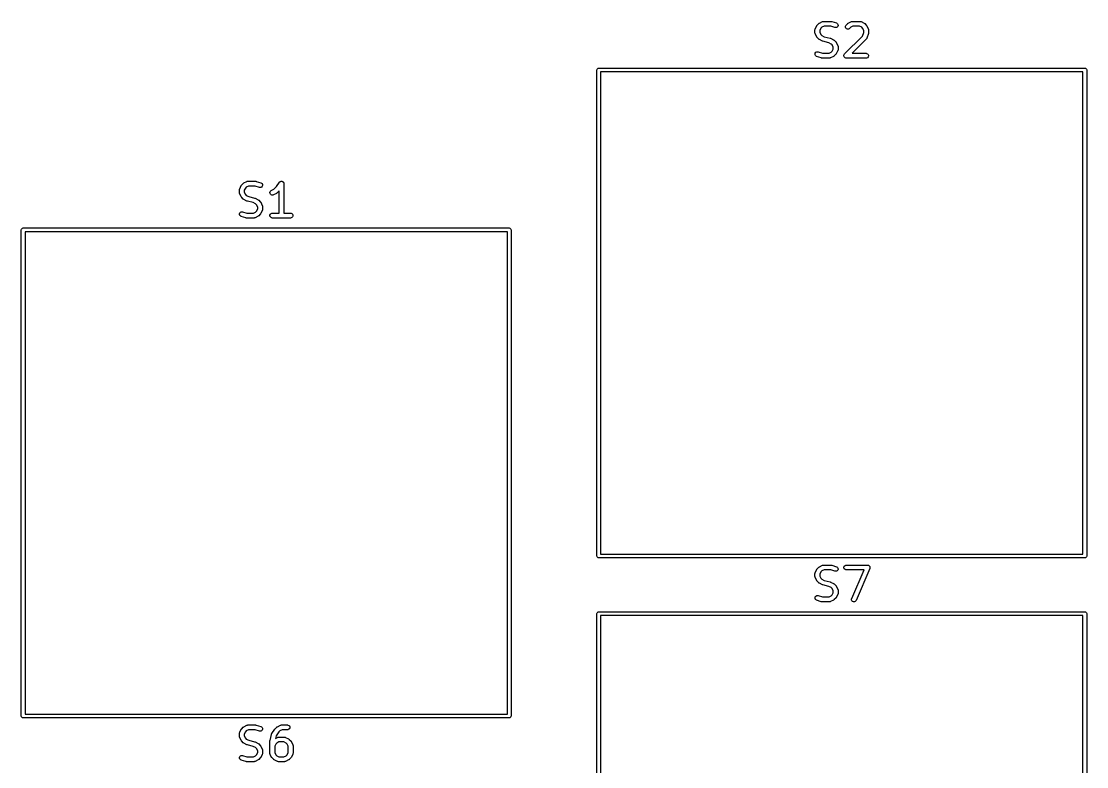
# Model space of a CAD drawing. Header units: inches. Extents: x 3.93 to 7.4, y -5.66 to -1.55.
# Drawn here: x 3.966 to 5.278, y -2.669 to -1.751 of the extents above; entities that cross this region are included whole.
import ezdxf

# ---------------------------------------------------------------- set-up
doc = ezdxf.new("R2010")
doc.units = ezdxf.units.IN
doc.header["$MEASUREMENT"] = 0
doc.layers.add('F.Silkscreen', color=41, linetype='CONTINUOUS', true_color=0xf2eda1)

msp = doc.modelspace()

# ---------------------------------------------------------------- linework, layer by layer
at = {"layer": 'F.Silkscreen', "linetype": 'CONTINUOUS'}
for p, q in [((4.9437, -1.7603), (4.9456, -1.7566)), ((4.9456, -1.7566), (4.9458, -1.7563)), ((4.9458, -1.7563), (4.9458, -1.7562)), ((4.9458, -1.7562), (4.9459, -1.7562)), ((4.9459, -1.7561), (4.946, -1.756)), ((4.9459, -1.7562), (4.9459, -1.7561)), ((4.946, -1.756), (4.9462, -1.7558)), ((4.9462, -1.7558), (4.948, -1.7539)), ((4.948, -1.7539), (4.9483, -1.7537)), ((4.9483, -1.7537), (4.9484, -1.7536)), ((4.9483, -1.7537), (4.9483, -1.7537)), ((4.9484, -1.7536), (4.9485, -1.7535)), ((4.9485, -1.7535), (4.9486, -1.7535)), ((4.9486, -1.7535), (4.9488, -1.7534)), ((4.9488, -1.7534), (4.9526, -1.7515)), ((4.9546, -1.7571), (4.9519, -1.7584)), ((4.9526, -1.7515), (4.9531, -1.7513)), ((4.9531, -1.7513), (4.9532, -1.7513)), ((4.9532, -1.7513), (4.9533, -1.7512)), ((4.9533, -1.7512), (4.9539, -1.7512)), ((4.9539, -1.7512), (4.9633, -1.7512)), ((4.9628, -1.7571), (4.9546, -1.7571)), ((4.9679, -1.7588), (4.9628, -1.7571)), ((4.9633, -1.7512), (4.9635, -1.7512)), ((4.9635, -1.7512), (4.9636, -1.7512)), ((4.9636, -1.7512), (4.9637, -1.7512)), ((4.9637, -1.7512), (4.9638, -1.7512)), ((4.9638, -1.7512), (4.9639, -1.7513)), ((4.9639, -1.7513), (4.9642, -1.7513)), ((4.9642, -1.7513), (4.9698, -1.7532)), ((4.9698, -1.7532), (4.9703, -1.7534)), ((4.9703, -1.7534), (4.9712, -1.7542)), ((4.9714, -1.7575), (4.9707, -1.7583)), ((4.9712, -1.7542), (4.9717, -1.7552)), ((4.9718, -1.7564), (4.9714, -1.7575)), ((4.9717, -1.7552), (4.9718, -1.7564)), ((4.981, -1.7573), (4.9814, -1.7562)), ((4.981, -1.7585), (4.981, -1.7573)), ((4.9814, -1.7562), (4.9818, -1.7558)), ((4.9818, -1.7558), (4.9837, -1.7539)), ((4.9837, -1.7539), (4.9839, -1.7537)), ((4.9839, -1.7537), (4.984, -1.7536)), ((4.9839, -1.7537), (4.9839, -1.7537)), ((4.984, -1.7536), (4.9841, -1.7535)), ((4.9841, -1.7535), (4.9842, -1.7535)), ((4.9842, -1.7535), (4.9844, -1.7534)), ((4.9844, -1.7534), (4.9882, -1.7515)), ((4.9902, -1.7571), (4.9875, -1.7584)), ((4.9882, -1.7515), (4.9887, -1.7513)), ((4.9887, -1.7513), (4.9888, -1.7513)), ((4.9888, -1.7513), (4.9889, -1.7512)), ((4.9889, -1.7512), (4.9895, -1.7512)), ((4.9895, -1.7512), (4.9989, -1.7512)), ((4.9982, -1.7571), (4.9902, -1.7571)), ((5.0009, -1.7584), (4.9982, -1.7571)), ((4.9989, -1.7512), (4.9995, -1.7512)), ((4.9995, -1.7512), (4.9995, -1.7513)), ((4.9995, -1.7513), (4.9997, -1.7513)), ((4.9997, -1.7513), (5.0002, -1.7515)), ((5.0002, -1.7515), (5.0039, -1.7534)), ((5.0039, -1.7534), (5.0042, -1.7535)), ((5.0042, -1.7535), (5.0043, -1.7535)), ((5.0043, -1.7535), (5.0043, -1.7536)), ((5.0043, -1.7536), (5.0044, -1.7537)), ((5.0044, -1.7537), (5.0045, -1.7537)), ((5.0045, -1.7537), (5.0047, -1.7539)), ((5.0047, -1.7539), (5.0066, -1.7558)), ((5.0066, -1.7558), (5.0068, -1.756)), ((5.0068, -1.756), (5.0068, -1.7561)), ((5.0068, -1.7561), (5.0069, -1.7562)), ((5.0069, -1.7562), (5.007, -1.7562)), ((5.007, -1.7562), (5.007, -1.7563)), ((5.007, -1.7563), (5.0071, -1.7566)), ((5.0071, -1.7566), (5.009, -1.7603)), ((4.9434, -1.7616), (4.9435, -1.761)), ((4.9434, -1.7654), (4.9434, -1.7616)), ((4.9435, -1.766), (4.9434, -1.7654)), ((4.9435, -1.7608), (4.9437, -1.7603)), ((4.9435, -1.761), (4.9435, -1.7608)), ((4.9435, -1.761), (4.9435, -1.761)), ((4.9435, -1.7662), (4.9435, -1.766)), ((4.9435, -1.766), (4.9435, -1.766)), ((4.9437, -1.7667), (4.9435, -1.7662)), ((4.9456, -1.7704), (4.9437, -1.7667)), ((4.9458, -1.7707), (4.9456, -1.7704)), ((4.9458, -1.7708), (4.9458, -1.7707)), ((4.9459, -1.7708), (4.9458, -1.7708)), ((4.9459, -1.7709), (4.9459, -1.7708)), ((4.946, -1.771), (4.9459, -1.7709)), ((4.9507, -1.7596), (4.9493, -1.7623)), ((4.9493, -1.7623), (4.9493, -1.7647)), ((4.9493, -1.7647), (4.9507, -1.7674)), ((4.9519, -1.7584), (4.9507, -1.7596)), ((4.9507, -1.7674), (4.9519, -1.7686)), ((4.9519, -1.7686), (4.9549, -1.7701)), ((4.9549, -1.7701), (4.9621, -1.7719)), ((4.9685, -1.7589), (4.9679, -1.7588)), ((4.9697, -1.7588), (4.9685, -1.7589)), ((4.9707, -1.7583), (4.9697, -1.7588)), ((4.9799, -1.7914), (5.0019, -1.7694)), ((4.9814, -1.7595), (4.981, -1.7585)), ((4.9822, -1.7603), (4.9814, -1.7595)), ((4.9833, -1.7608), (4.9822, -1.7603)), ((4.9845, -1.7608), (4.9833, -1.7608)), ((4.9855, -1.7603), (4.9845, -1.7608)), ((4.986, -1.76), (4.9855, -1.7603)), ((4.9875, -1.7584), (4.986, -1.76)), ((5.0021, -1.7596), (5.0009, -1.7584)), ((5.0019, -1.7694), (5.0034, -1.7649)), ((5.0034, -1.7623), (5.0021, -1.7596)), ((5.0034, -1.7649), (5.0034, -1.7623)), ((5.0092, -1.7663), (5.0073, -1.7719)), ((5.009, -1.7603), (5.0092, -1.7608)), ((5.0092, -1.7608), (5.0092, -1.761)), ((5.0092, -1.761), (5.0093, -1.761)), ((5.0093, -1.766), (5.0092, -1.766)), ((5.0092, -1.766), (5.0092, -1.7663)), ((5.0093, -1.761), (5.0093, -1.7616)), ((5.0093, -1.7616), (5.0093, -1.7654)), ((5.0093, -1.7654), (5.0093, -1.7657)), ((5.0093, -1.7657), (5.0093, -1.7657)), ((5.0093, -1.7657), (5.0093, -1.7658)), ((5.0093, -1.7658), (5.0093, -1.766)), ((4.9462, -1.7712), (4.946, -1.771)), ((4.948, -1.7731), (4.9462, -1.7712)), ((4.9483, -1.7733), (4.948, -1.7731)), ((4.9484, -1.7734), (4.9483, -1.7733)), ((4.9483, -1.7733), (4.9483, -1.7733)), ((4.9485, -1.7735), (4.9484, -1.7734)), ((4.9486, -1.7735), (4.9485, -1.7735)), ((4.9488, -1.7736), (4.9486, -1.7735)), ((4.9526, -1.7755), (4.9488, -1.7736)), ((4.9529, -1.7756), (4.9526, -1.7755)), ((4.9526, -1.7755), (4.9526, -1.7755)), ((4.9526, -1.7755), (4.9526, -1.7755)), ((4.9531, -1.7757), (4.9529, -1.7756)), ((4.9532, -1.7757), (4.9531, -1.7757)), ((4.9531, -1.7757), (4.9531, -1.7757)), ((4.9603, -1.7775), (4.9532, -1.7757)), ((4.9634, -1.7791), (4.9603, -1.7775)), ((4.9621, -1.7719), (4.9621, -1.7719)), ((4.9621, -1.7719), (4.9622, -1.7719)), ((4.9622, -1.7719), (4.9624, -1.772)), ((4.9624, -1.772), (4.9626, -1.7721)), ((4.9626, -1.7721), (4.9627, -1.7721)), ((4.9627, -1.7721), (4.9627, -1.7721)), ((4.9627, -1.7721), (4.9664, -1.774)), ((4.9646, -1.7802), (4.9634, -1.7791)), ((4.9659, -1.7829), (4.9646, -1.7802)), ((4.9659, -1.7853), (4.9659, -1.7829)), ((4.9664, -1.774), (4.9667, -1.7741)), ((4.9667, -1.7741), (4.9668, -1.7742)), ((4.9668, -1.7742), (4.9669, -1.7742)), ((4.9669, -1.7742), (4.9669, -1.7743)), ((4.9669, -1.7743), (4.967, -1.7744)), ((4.967, -1.7744), (4.9672, -1.7745)), ((4.9672, -1.7745), (4.9691, -1.7764)), ((4.9691, -1.7764), (4.9693, -1.7766)), ((4.9693, -1.7766), (4.9693, -1.7767)), ((4.9693, -1.7767), (4.9694, -1.7768)), ((4.9694, -1.7768), (4.9695, -1.7769)), ((4.9695, -1.7769), (4.9695, -1.7769)), ((4.9695, -1.7769), (4.9696, -1.7772)), ((4.9696, -1.7772), (4.9715, -1.7809)), ((4.9715, -1.7809), (4.9717, -1.7815)), ((4.9717, -1.7815), (4.9717, -1.7816)), ((4.9717, -1.7816), (4.9718, -1.7817)), ((4.9718, -1.7817), (4.9718, -1.7822)), ((4.9718, -1.7822), (4.9718, -1.786)), ((5.0066, -1.7731), (4.9891, -1.7905)), ((5.007, -1.7726), (5.0066, -1.7731)), ((5.0071, -1.7725), (5.007, -1.7725)), ((5.007, -1.7725), (5.007, -1.7726)), ((5.0073, -1.7719), (5.0071, -1.7725)), ((4.9435, -1.7913), (4.9438, -1.7902)), ((4.9435, -1.7924), (4.9435, -1.7913)), ((4.944, -1.7934), (4.9435, -1.7924)), ((4.9438, -1.7902), (4.9446, -1.7893)), ((4.9449, -1.7942), (4.944, -1.7934)), ((4.9446, -1.7893), (4.9456, -1.7888)), ((4.9454, -1.7944), (4.9449, -1.7942)), ((4.9511, -1.7963), (4.9454, -1.7944)), ((4.9456, -1.7888), (4.9468, -1.7887)), ((4.9468, -1.7887), (4.9473, -1.7888)), ((4.9473, -1.7888), (4.9525, -1.7905)), ((4.9514, -1.7964), (4.9511, -1.7963)), ((4.9515, -1.7964), (4.9514, -1.7964)), ((4.9514, -1.7964), (4.9514, -1.7964)), ((4.9516, -1.7964), (4.9515, -1.7964)), ((4.9517, -1.7964), (4.9516, -1.7964)), ((4.952, -1.7964), (4.9517, -1.7964)), ((4.9614, -1.7964), (4.952, -1.7964)), ((4.9525, -1.7905), (4.9607, -1.7905)), ((4.9607, -1.7905), (4.9634, -1.7892)), ((4.962, -1.7964), (4.9614, -1.7964)), ((4.9621, -1.7964), (4.962, -1.7964)), ((4.9622, -1.7963), (4.9621, -1.7964)), ((4.9627, -1.7961), (4.9622, -1.7963)), ((4.9664, -1.7943), (4.9627, -1.7961)), ((4.9634, -1.7892), (4.9646, -1.788)), ((4.9646, -1.788), (4.9659, -1.7853)), ((4.9667, -1.7941), (4.9664, -1.7943)), ((4.9668, -1.7941), (4.9667, -1.7941)), ((4.9669, -1.794), (4.9668, -1.7941)), ((4.967, -1.7939), (4.9669, -1.794)), ((4.9669, -1.794), (4.9669, -1.794)), ((4.9672, -1.7937), (4.967, -1.7939)), ((4.9691, -1.7918), (4.9672, -1.7937)), ((4.9693, -1.7916), (4.9691, -1.7918)), ((4.9694, -1.7915), (4.9693, -1.7916)), ((4.9693, -1.7916), (4.9693, -1.7916)), ((4.9695, -1.7914), (4.9694, -1.7915)), ((4.9696, -1.7911), (4.9695, -1.7913)), ((4.9695, -1.7913), (4.9695, -1.7914)), ((4.9715, -1.7873), (4.9696, -1.7911)), ((4.9717, -1.7868), (4.9715, -1.7873)), ((4.9718, -1.7866), (4.9717, -1.7867)), ((4.9717, -1.7867), (4.9717, -1.7868)), ((4.9718, -1.786), (4.9718, -1.7866)), ((4.9791, -1.7929), (4.9795, -1.7919)), ((4.9791, -1.7941), (4.9791, -1.7929)), ((4.9795, -1.7951), (4.9791, -1.7941)), ((4.9795, -1.7919), (4.9799, -1.7914)), ((4.9804, -1.796), (4.9795, -1.7951)), ((4.9814, -1.7964), (4.9804, -1.796)), ((4.982, -1.7964), (4.9814, -1.7964)), ((5.0064, -1.7964), (4.982, -1.7964)), ((4.9891, -1.7905), (5.0064, -1.7905)), ((5.0064, -1.7905), (5.007, -1.7906)), ((5.007, -1.7964), (5.0064, -1.7964)), ((5.007, -1.7906), (5.008, -1.791)), ((5.008, -1.796), (5.007, -1.7964)), ((5.008, -1.791), (5.0088, -1.7919)), ((5.0088, -1.7951), (5.008, -1.796)), ((5.0088, -1.7919), (5.0093, -1.7929)), ((5.0093, -1.7941), (5.0088, -1.7951)), ((5.0093, -1.7929), (5.0093, -1.7941)), ((4.6748, -1.811), (4.675, -1.8101)), ((4.675, -1.8101), (4.6763, -1.8088)), ((4.6763, -1.8088), (4.6772, -1.8087)), ((4.6772, -1.8087), (5.2756, -1.8087)), ((5.2756, -1.8087), (5.2765, -1.8088)), ((5.2765, -1.8088), (5.2778, -1.8101)), ((5.2778, -1.8101), (5.278, -1.811)), ((4.6748, -2.4094), (4.6748, -1.811)), ((4.6795, -1.8134), (4.6795, -2.4071)), ((5.2732, -1.8134), (4.6795, -1.8134)), ((5.2732, -2.4071), (5.2732, -1.8134)), ((5.278, -1.811), (5.278, -2.4094)), ((4.2351, -1.9572), (4.237, -1.9534)), ((4.237, -1.9534), (4.2371, -1.9532)), ((4.2371, -1.9531), (4.2372, -1.953)), ((4.2371, -1.9532), (4.2371, -1.9531)), ((4.2372, -1.953), (4.2373, -1.9529)), ((4.2373, -1.9529), (4.2375, -1.9526)), ((4.2373, -1.9529), (4.2373, -1.9529)), ((4.2375, -1.9526), (4.2394, -1.9508)), ((4.2394, -1.9508), (4.2396, -1.9506)), ((4.2396, -1.9506), (4.2397, -1.9505)), ((4.2397, -1.9505), (4.2398, -1.9504)), ((4.2397, -1.9505), (4.2397, -1.9505)), ((4.2398, -1.9504), (4.2399, -1.9504)), ((4.2399, -1.9504), (4.2401, -1.9502)), ((4.2401, -1.9502), (4.2439, -1.9483)), ((4.2459, -1.9539), (4.2432, -1.9553)), ((4.2439, -1.9483), (4.2444, -1.9481)), ((4.2444, -1.9481), (4.2445, -1.9481)), ((4.2445, -1.9481), (4.2446, -1.9481)), ((4.2446, -1.9481), (4.2452, -1.948)), ((4.2452, -1.948), (4.2546, -1.948)), ((4.2541, -1.9539), (4.2459, -1.9539)), ((4.2593, -1.9557), (4.2541, -1.9539)), ((4.2546, -1.948), (4.2549, -1.9481)), ((4.2549, -1.9481), (4.255, -1.948)), ((4.255, -1.948), (4.2551, -1.9481)), ((4.2551, -1.9481), (4.2552, -1.9481)), ((4.2552, -1.9481), (4.2552, -1.9481)), ((4.2552, -1.9481), (4.2555, -1.9482)), ((4.2555, -1.9482), (4.2612, -1.9501)), ((4.2612, -1.9501), (4.2617, -1.9503)), ((4.2617, -1.9503), (4.2626, -1.951)), ((4.2628, -1.9543), (4.262, -1.9552)), ((4.2626, -1.951), (4.2631, -1.9521)), ((4.2631, -1.9532), (4.2628, -1.9543)), ((4.2631, -1.9521), (4.2631, -1.9532)), ((4.2804, -1.9547), (4.284, -1.9493)), ((4.284, -1.9493), (4.2844, -1.9489)), ((4.284, -1.9493), (4.284, -1.9493)), ((4.284, -1.9493), (4.284, -1.9493)), ((4.284, -1.9493), (4.284, -1.9493)), ((4.2844, -1.9489), (4.2846, -1.9487)), ((4.2846, -1.9487), (4.2848, -1.9485)), ((4.2848, -1.9485), (4.2851, -1.9484)), ((4.2851, -1.9484), (4.2853, -1.9483)), ((4.2853, -1.9483), (4.2856, -1.9482)), ((4.2856, -1.9482), (4.2859, -1.9481)), ((4.2859, -1.9481), (4.2862, -1.9481)), ((4.2862, -1.9481), (4.2865, -1.948)), ((4.2865, -1.948), (4.2867, -1.9481)), ((4.2867, -1.9481), (4.287, -1.9481)), ((4.287, -1.9481), (4.2873, -1.9482)), ((4.2873, -1.9482), (4.2876, -1.9482)), ((4.2876, -1.9482), (4.2878, -1.9484)), ((4.2878, -1.9484), (4.2881, -1.9485)), ((4.2881, -1.9485), (4.2883, -1.9487)), ((4.2883, -1.9487), (4.2885, -1.9489)), ((4.2885, -1.9489), (4.2887, -1.9491)), ((4.2887, -1.9491), (4.2889, -1.9493)), ((4.2889, -1.9493), (4.289, -1.9496)), ((4.289, -1.9496), (4.2892, -1.9498)), ((4.2892, -1.9498), (4.2892, -1.9501)), ((4.2892, -1.9501), (4.2894, -1.9504)), ((4.2894, -1.9504), (4.2894, -1.951)), ((4.2894, -1.951), (4.2894, -1.951)), ((4.2894, -1.951), (4.2894, -1.951)), ((4.2894, -1.951), (4.2894, -1.951)), ((4.2894, -1.951), (4.2894, -1.9874)), ((4.2348, -1.9579), (4.2349, -1.9578)), ((4.2348, -1.9585), (4.2348, -1.9579)), ((4.2348, -1.9622), (4.2348, -1.9585)), ((4.2348, -1.9628), (4.2348, -1.9622)), ((4.2349, -1.9629), (4.2348, -1.9628)), ((4.2349, -1.9577), (4.2351, -1.9572)), ((4.2349, -1.9578), (4.2349, -1.9577)), ((4.2349, -1.963), (4.2349, -1.9629)), ((4.2351, -1.9635), (4.2349, -1.963)), ((4.237, -1.9673), (4.2351, -1.9635)), ((4.2371, -1.9675), (4.237, -1.9673)), ((4.2371, -1.9676), (4.2371, -1.9675)), ((4.2372, -1.9677), (4.2371, -1.9676)), ((4.2373, -1.9678), (4.2372, -1.9677)), ((4.242, -1.9565), (4.2407, -1.9592)), ((4.2407, -1.9592), (4.2407, -1.9615)), ((4.2407, -1.9615), (4.242, -1.9642)), ((4.2432, -1.9553), (4.242, -1.9565)), ((4.242, -1.9642), (4.2432, -1.9654)), ((4.2432, -1.9654), (4.2462, -1.9669)), ((4.2462, -1.9669), (4.2534, -1.9687)), ((4.2598, -1.9558), (4.2593, -1.9557)), ((4.261, -1.9557), (4.2598, -1.9558)), ((4.262, -1.9552), (4.261, -1.9557)), ((4.2723, -1.9619), (4.2727, -1.9608)), ((4.2724, -1.963), (4.2723, -1.9619)), ((4.2729, -1.964), (4.2724, -1.963)), ((4.2727, -1.9608), (4.2734, -1.9599)), ((4.2738, -1.9648), (4.2729, -1.964)), ((4.2734, -1.9599), (4.2739, -1.9596)), ((4.2748, -1.9652), (4.2738, -1.9648)), ((4.2739, -1.9596), (4.2772, -1.9579)), ((4.276, -1.9651), (4.2748, -1.9652)), ((4.2765, -1.9649), (4.276, -1.9651)), ((4.2803, -1.963), (4.2765, -1.9649)), ((4.2772, -1.9579), (4.2804, -1.9547)), ((4.2805, -1.9628), (4.2803, -1.963)), ((4.2806, -1.9628), (4.2805, -1.9628)), ((4.2807, -1.9627), (4.2806, -1.9628)), ((4.2808, -1.9627), (4.2807, -1.9627)), ((4.2811, -1.9624), (4.2808, -1.9626)), ((4.2808, -1.9626), (4.2808, -1.9627)), ((4.2835, -1.96), (4.2811, -1.9624)), ((4.2835, -1.9874), (4.2835, -1.96)), ((4.2375, -1.9681), (4.2373, -1.9678)), ((4.2373, -1.9678), (4.2373, -1.9678)), ((4.2394, -1.9699), (4.2375, -1.9681)), ((4.2396, -1.9701), (4.2394, -1.9699)), ((4.2397, -1.9702), (4.2396, -1.9701)), ((4.2398, -1.9703), (4.2397, -1.9702)), ((4.2397, -1.9702), (4.2397, -1.9702)), ((4.2399, -1.9703), (4.2398, -1.9703)), ((4.2401, -1.9705), (4.2399, -1.9703)), ((4.2439, -1.9724), (4.2401, -1.9705)), ((4.244, -1.9724), (4.2439, -1.9724)), ((4.2439, -1.9724), (4.2439, -1.9724)), ((4.2442, -1.9725), (4.244, -1.9724)), ((4.2444, -1.9726), (4.2442, -1.9725)), ((4.2445, -1.9726), (4.2444, -1.9726)), ((4.2517, -1.9744), (4.2445, -1.9726)), ((4.2445, -1.9726), (4.2445, -1.9726)), ((4.2547, -1.9759), (4.2517, -1.9744)), ((4.2534, -1.9687), (4.2535, -1.9688)), ((4.2535, -1.9688), (4.2535, -1.9688)), ((4.2535, -1.9688), (4.2537, -1.9688)), ((4.2537, -1.9688), (4.254, -1.9689)), ((4.254, -1.9689), (4.254, -1.9689)), ((4.254, -1.9689), (4.254, -1.969)), ((4.254, -1.969), (4.2578, -1.9708)), ((4.2559, -1.9771), (4.2547, -1.9759)), ((4.2573, -1.9798), (4.2559, -1.9771)), ((4.2573, -1.9822), (4.2573, -1.9798)), ((4.2578, -1.9708), (4.258, -1.971)), ((4.258, -1.971), (4.2581, -1.971)), ((4.2581, -1.971), (4.2582, -1.9711)), ((4.2582, -1.9711), (4.2583, -1.9711)), ((4.2583, -1.9711), (4.2583, -1.9712)), ((4.2583, -1.9712), (4.2586, -1.9714)), ((4.2586, -1.9714), (4.2604, -1.9733)), ((4.2604, -1.9733), (4.2606, -1.9735)), ((4.2606, -1.9735), (4.2607, -1.9735)), ((4.2607, -1.9735), (4.2607, -1.9736)), ((4.2607, -1.9736), (4.2608, -1.9737)), ((4.2608, -1.9737), (4.2608, -1.9738)), ((4.2608, -1.9738), (4.261, -1.974)), ((4.261, -1.974), (4.2629, -1.9778)), ((4.2629, -1.9778), (4.2631, -1.9783)), ((4.2631, -1.9783), (4.2631, -1.9784)), ((4.2631, -1.9784), (4.2631, -1.9785)), ((4.2631, -1.9785), (4.2632, -1.9791)), ((4.2632, -1.9791), (4.2632, -1.9828)), ((4.2348, -1.9881), (4.2352, -1.987)), ((4.2349, -1.9893), (4.2348, -1.9881)), ((4.2354, -1.9903), (4.2349, -1.9893)), ((4.2352, -1.987), (4.2359, -1.9861)), ((4.2363, -1.991), (4.2354, -1.9903)), ((4.2359, -1.9861), (4.2369, -1.9856)), ((4.2368, -1.9913), (4.2363, -1.991)), ((4.2424, -1.9931), (4.2368, -1.9913)), ((4.2369, -1.9856), (4.2381, -1.9855)), ((4.2381, -1.9855), (4.2387, -1.9857)), ((4.2387, -1.9857), (4.2438, -1.9874)), ((4.2427, -1.9932), (4.2424, -1.9931)), ((4.2428, -1.9932), (4.2427, -1.9932)), ((4.2429, -1.9933), (4.2428, -1.9932)), ((4.243, -1.9933), (4.2429, -1.9933)), ((4.2431, -1.9933), (4.243, -1.9933)), ((4.2433, -1.9933), (4.2431, -1.9933)), ((4.2527, -1.9933), (4.2433, -1.9933)), ((4.2438, -1.9874), (4.252, -1.9874)), ((4.252, -1.9874), (4.2547, -1.986)), ((4.2533, -1.9932), (4.2527, -1.9933)), ((4.2534, -1.9932), (4.2533, -1.9932)), ((4.2535, -1.9932), (4.2534, -1.9932)), ((4.254, -1.993), (4.2535, -1.9932)), ((4.2578, -1.9911), (4.254, -1.993)), ((4.2547, -1.986), (4.2559, -1.9848)), ((4.2559, -1.9848), (4.2573, -1.9822)), ((4.258, -1.991), (4.2578, -1.9911)), ((4.2581, -1.9909), (4.258, -1.991)), ((4.2582, -1.9909), (4.2581, -1.9909)), ((4.2583, -1.9908), (4.2582, -1.9909)), ((4.2586, -1.9906), (4.2583, -1.9907)), ((4.2583, -1.9907), (4.2583, -1.9908)), ((4.2604, -1.9887), (4.2586, -1.9906)), ((4.2606, -1.9885), (4.2604, -1.9887)), ((4.2607, -1.9884), (4.2606, -1.9885)), ((4.2608, -1.9882), (4.2607, -1.9883)), ((4.2607, -1.9883), (4.2607, -1.9884)), ((4.261, -1.9879), (4.2608, -1.9882)), ((4.2608, -1.9882), (4.2608, -1.9882)), ((4.2629, -1.9842), (4.261, -1.9879)), ((4.2631, -1.9836), (4.2629, -1.9842)), ((4.2632, -1.9828), (4.2631, -1.9834)), ((4.2631, -1.9834), (4.2631, -1.9835)), ((4.2631, -1.9835), (4.2631, -1.9836)), ((4.2723, -1.9898), (4.2728, -1.9887)), ((4.2723, -1.9909), (4.2723, -1.9898)), ((4.2728, -1.992), (4.2723, -1.9909)), ((4.2728, -1.9887), (4.2736, -1.9879)), ((4.2736, -1.9928), (4.2728, -1.992)), ((4.2736, -1.9879), (4.2746, -1.9875)), ((4.2746, -1.9932), (4.2736, -1.9928)), ((4.2746, -1.9875), (4.2752, -1.9874)), ((4.2752, -1.9933), (4.2746, -1.9932)), ((4.2752, -1.9874), (4.2835, -1.9874)), ((4.2977, -1.9933), (4.2752, -1.9933)), ((4.2894, -1.9874), (4.2977, -1.9874)), ((4.2977, -1.9874), (4.2983, -1.9875)), ((4.2983, -1.9932), (4.2977, -1.9933)), ((4.2983, -1.9875), (4.2994, -1.9879)), ((4.2994, -1.9928), (4.2983, -1.9932)), ((4.2994, -1.9879), (4.3002, -1.9887)), ((4.3002, -1.992), (4.2994, -1.9928)), ((4.3002, -1.9887), (4.3006, -1.9898)), ((4.3006, -1.9909), (4.3002, -1.992)), ((4.3006, -1.9898), (4.3006, -1.9909)), ((3.9661, -2.0079), (3.9663, -2.007)), ((3.9663, -2.007), (3.9676, -2.0057)), ((3.9676, -2.0057), (3.9685, -2.0055)), ((3.9685, -2.0055), (4.5669, -2.0055)), ((4.5669, -2.0055), (4.5678, -2.0057)), ((4.5678, -2.0057), (4.5691, -2.007)), ((4.5691, -2.007), (4.5693, -2.0079)), ((3.9661, -2.6063), (3.9661, -2.0079)), ((3.9709, -2.0102), (3.9709, -2.6039)), ((4.5646, -2.0102), (3.9709, -2.0102)), ((4.5646, -2.6039), (4.5646, -2.0102)), ((4.5693, -2.0079), (4.5693, -2.6063)), ((4.675, -2.4104), (4.6748, -2.4094)), ((4.6763, -2.4116), (4.675, -2.4104)), ((4.6772, -2.4118), (4.6763, -2.4116)), ((5.2756, -2.4118), (4.6772, -2.4118)), ((4.6795, -2.4071), (5.2732, -2.4071)), ((5.2765, -2.4116), (5.2756, -2.4118)), ((5.2778, -2.4104), (5.2765, -2.4116)), ((5.278, -2.4094), (5.2778, -2.4104)), ((4.9437, -2.4296), (4.9456, -2.4258)), ((4.9456, -2.4258), (4.9458, -2.4256)), ((4.9458, -2.4255), (4.9459, -2.4254)), ((4.9458, -2.4256), (4.9458, -2.4255)), ((4.9459, -2.4254), (4.946, -2.4253)), ((4.9459, -2.4254), (4.9459, -2.4254)), ((4.946, -2.4253), (4.9462, -2.4251)), ((4.9462, -2.4251), (4.948, -2.4232)), ((4.948, -2.4232), (4.9483, -2.423)), ((4.9483, -2.423), (4.9484, -2.4229)), ((4.9483, -2.423), (4.9483, -2.423)), ((4.9484, -2.4229), (4.9485, -2.4228)), ((4.9485, -2.4228), (4.9486, -2.4228)), ((4.9486, -2.4228), (4.9488, -2.4227)), ((4.9488, -2.4227), (4.9526, -2.4208)), ((4.9546, -2.4264), (4.9519, -2.4277)), ((4.9526, -2.4208), (4.9531, -2.4206)), ((4.9531, -2.4206), (4.9532, -2.4206)), ((4.9532, -2.4206), (4.9533, -2.4205)), ((4.9533, -2.4205), (4.9539, -2.4205)), ((4.9539, -2.4205), (4.9633, -2.4205)), ((4.9628, -2.4264), (4.9546, -2.4264)), ((4.9679, -2.4281), (4.9628, -2.4264)), ((4.9633, -2.4205), (4.9635, -2.4205)), ((4.9635, -2.4205), (4.9636, -2.4205)), ((4.9636, -2.4205), (4.9637, -2.4205)), ((4.9637, -2.4205), (4.9638, -2.4205)), ((4.9638, -2.4205), (4.9639, -2.4206)), ((4.9639, -2.4206), (4.9642, -2.4206)), ((4.9642, -2.4206), (4.9698, -2.4225)), ((4.9698, -2.4225), (4.9703, -2.4227)), ((4.9703, -2.4227), (4.9712, -2.4235)), ((4.9714, -2.4268), (4.9707, -2.4276)), ((4.9712, -2.4235), (4.9717, -2.4245)), ((4.9718, -2.4257), (4.9714, -2.4268)), ((4.9717, -2.4245), (4.9718, -2.4257)), ((4.9791, -2.4228), (4.9795, -2.4218)), ((4.9791, -2.424), (4.9791, -2.4228)), ((4.9795, -2.4251), (4.9791, -2.424)), ((4.9795, -2.4218), (4.9804, -2.421)), ((4.9804, -2.4259), (4.9795, -2.4251)), ((4.9804, -2.421), (4.9814, -2.4205)), ((4.9814, -2.4263), (4.9804, -2.4259)), ((4.9814, -2.4205), (4.982, -2.4205)), ((4.982, -2.4264), (4.9814, -2.4263)), ((4.982, -2.4205), (5.0082, -2.4205)), ((5.0038, -2.4264), (4.982, -2.4264)), ((4.9887, -2.4616), (5.0038, -2.4264)), ((5.011, -2.4246), (4.9941, -2.464)), ((5.0082, -2.4205), (5.0088, -2.4205)), ((5.0088, -2.4205), (5.0088, -2.4205)), ((5.0088, -2.4205), (5.0089, -2.4205)), ((5.0089, -2.4205), (5.0094, -2.4207)), ((5.0094, -2.4207), (5.0099, -2.421)), ((5.0099, -2.421), (5.0099, -2.421)), ((5.0099, -2.421), (5.0099, -2.421)), ((5.0099, -2.421), (5.0103, -2.4214)), ((5.0103, -2.4214), (5.0107, -2.4218)), ((5.0107, -2.4218), (5.0107, -2.4218)), ((5.0107, -2.4218), (5.0107, -2.4218)), ((5.0107, -2.4218), (5.0109, -2.4223)), ((5.0109, -2.4223), (5.0111, -2.4228)), ((5.0111, -2.424), (5.011, -2.4246)), ((5.0111, -2.4228), (5.0111, -2.4229)), ((5.0111, -2.4229), (5.0112, -2.4229)), ((5.0112, -2.4229), (5.0111, -2.4234)), ((5.0111, -2.4234), (5.0111, -2.424)), ((5.0111, -2.424), (5.0111, -2.424)), ((5.0111, -2.424), (5.0111, -2.424)), ((4.9434, -2.4309), (4.9435, -2.4303)), ((4.9434, -2.4347), (4.9434, -2.4309)), ((4.9435, -2.4352), (4.9434, -2.4347)), ((4.9435, -2.4301), (4.9437, -2.4296)), ((4.9435, -2.4302), (4.9435, -2.4301)), ((4.9435, -2.4303), (4.9435, -2.4302)), ((4.9435, -2.4353), (4.9435, -2.4352)), ((4.9435, -2.4354), (4.9435, -2.4353)), ((4.9437, -2.436), (4.9435, -2.4354)), ((4.9456, -2.4397), (4.9437, -2.436)), ((4.9458, -2.44), (4.9456, -2.4397)), ((4.9507, -2.4289), (4.9493, -2.4316)), ((4.9493, -2.4316), (4.9493, -2.434)), ((4.9493, -2.434), (4.9507, -2.4367)), ((4.9519, -2.4277), (4.9507, -2.4289)), ((4.9507, -2.4367), (4.9519, -2.4379)), ((4.9519, -2.4379), (4.9549, -2.4394)), ((4.9549, -2.4394), (4.9621, -2.4412)), ((4.9685, -2.4282), (4.9679, -2.4281)), ((4.9697, -2.4281), (4.9685, -2.4282)), ((4.9707, -2.4276), (4.9697, -2.4281)), ((4.9458, -2.4401), (4.9458, -2.44)), ((4.9459, -2.4401), (4.9458, -2.4401)), ((4.9459, -2.4402), (4.9459, -2.4401)), ((4.946, -2.4403), (4.9459, -2.4402)), ((4.9462, -2.4405), (4.946, -2.4403)), ((4.948, -2.4424), (4.9462, -2.4405)), ((4.9483, -2.4426), (4.948, -2.4424)), ((4.9484, -2.4427), (4.9483, -2.4426)), ((4.9483, -2.4426), (4.9483, -2.4426)), ((4.9485, -2.4427), (4.9484, -2.4427)), ((4.9486, -2.4428), (4.9485, -2.4427)), ((4.9488, -2.4429), (4.9486, -2.4428)), ((4.9526, -2.4448), (4.9488, -2.4429)), ((4.9529, -2.4449), (4.9526, -2.4448)), ((4.9526, -2.4448), (4.9526, -2.4448)), ((4.9526, -2.4448), (4.9526, -2.4448)), ((4.9531, -2.445), (4.9529, -2.4449)), ((4.9532, -2.445), (4.9531, -2.445)), ((4.9531, -2.445), (4.9531, -2.445)), ((4.9603, -2.4468), (4.9532, -2.445)), ((4.9634, -2.4483), (4.9603, -2.4468)), ((4.9621, -2.4412), (4.9621, -2.4412)), ((4.9621, -2.4412), (4.9622, -2.4412)), ((4.9622, -2.4412), (4.9624, -2.4413)), ((4.9624, -2.4413), (4.9626, -2.4414)), ((4.9626, -2.4414), (4.9627, -2.4414)), ((4.9627, -2.4414), (4.9627, -2.4414)), ((4.9627, -2.4414), (4.9664, -2.4433)), ((4.9646, -2.4495), (4.9634, -2.4483)), ((4.9659, -2.4522), (4.9646, -2.4495)), ((4.9659, -2.4546), (4.9659, -2.4522)), ((4.9664, -2.4433), (4.9667, -2.4434)), ((4.9667, -2.4434), (4.9668, -2.4435)), ((4.9668, -2.4435), (4.9669, -2.4435)), ((4.9669, -2.4435), (4.9669, -2.4436)), ((4.9669, -2.4436), (4.967, -2.4436)), ((4.967, -2.4436), (4.9672, -2.4438)), ((4.9672, -2.4438), (4.9691, -2.4457)), ((4.9691, -2.4457), (4.9693, -2.4459)), ((4.9693, -2.4459), (4.9693, -2.446)), ((4.9693, -2.446), (4.9694, -2.4461)), ((4.9694, -2.4461), (4.9695, -2.4461)), ((4.9695, -2.4461), (4.9695, -2.4462)), ((4.9695, -2.4462), (4.9696, -2.4465)), ((4.9696, -2.4465), (4.9715, -2.4502)), ((4.9715, -2.4502), (4.9717, -2.4508)), ((4.9717, -2.4508), (4.9717, -2.4509)), ((4.9717, -2.4509), (4.9718, -2.451)), ((4.9718, -2.451), (4.9718, -2.4515)), ((4.9718, -2.4515), (4.9718, -2.4553)), ((4.9435, -2.4605), (4.9438, -2.4595)), ((4.9435, -2.4617), (4.9435, -2.4605)), ((4.944, -2.4627), (4.9435, -2.4617)), ((4.9438, -2.4595), (4.9446, -2.4586)), ((4.9449, -2.4635), (4.944, -2.4627)), ((4.9446, -2.4586), (4.9456, -2.4581)), ((4.9454, -2.4637), (4.9449, -2.4635)), ((4.9511, -2.4656), (4.9454, -2.4637)), ((4.9456, -2.4581), (4.9468, -2.458)), ((4.9468, -2.458), (4.9473, -2.4581)), ((4.9473, -2.4581), (4.9525, -2.4598)), ((4.9514, -2.4657), (4.9511, -2.4656)), ((4.9515, -2.4657), (4.9514, -2.4657)), ((4.9514, -2.4657), (4.9514, -2.4657)), ((4.9516, -2.4657), (4.9515, -2.4657)), ((4.9517, -2.4657), (4.9516, -2.4657)), ((4.952, -2.4657), (4.9517, -2.4657)), ((4.9614, -2.4657), (4.952, -2.4657)), ((4.9525, -2.4598), (4.9607, -2.4598)), ((4.9607, -2.4598), (4.9634, -2.4585)), ((4.962, -2.4657), (4.9614, -2.4657)), ((4.9621, -2.4656), (4.962, -2.4657)), ((4.9622, -2.4656), (4.9621, -2.4656)), ((4.9627, -2.4654), (4.9622, -2.4656)), ((4.9664, -2.4636), (4.9627, -2.4654)), ((4.9634, -2.4585), (4.9646, -2.4573)), ((4.9646, -2.4573), (4.9659, -2.4546)), ((4.9667, -2.4634), (4.9664, -2.4636)), ((4.9668, -2.4634), (4.9667, -2.4634)), ((4.9669, -2.4633), (4.9668, -2.4634)), ((4.967, -2.4632), (4.9669, -2.4632)), ((4.9669, -2.4632), (4.9669, -2.4633)), ((4.9672, -2.463), (4.967, -2.4632)), ((4.9691, -2.4611), (4.9672, -2.463)), ((4.9693, -2.4609), (4.9691, -2.4611)), ((4.9694, -2.4608), (4.9693, -2.4608)), ((4.9693, -2.4608), (4.9693, -2.4609)), ((4.9695, -2.4607), (4.9694, -2.4608)), ((4.9696, -2.4604), (4.9695, -2.4606)), ((4.9695, -2.4606), (4.9695, -2.4607)), ((4.9715, -2.4566), (4.9696, -2.4604)), ((4.9717, -2.4561), (4.9715, -2.4566)), ((4.9718, -2.4559), (4.9717, -2.456)), ((4.9717, -2.456), (4.9717, -2.4561)), ((4.9718, -2.4553), (4.9718, -2.4559)), ((4.9885, -2.4622), (4.9887, -2.4616)), ((4.9885, -2.4633), (4.9885, -2.4622)), ((4.9889, -2.4644), (4.9885, -2.4633)), ((4.9897, -2.4652), (4.9889, -2.4644)), ((4.9908, -2.4657), (4.9897, -2.4652)), ((4.9919, -2.4657), (4.9908, -2.4657)), ((4.993, -2.4653), (4.9919, -2.4657)), ((4.9938, -2.4645), (4.993, -2.4653)), ((4.9941, -2.464), (4.9938, -2.4645)), ((4.675, -2.4794), (4.6763, -2.4781)), ((4.6763, -2.4781), (4.6772, -2.478)), ((4.6772, -2.478), (5.2756, -2.478)), ((5.2756, -2.478), (5.2765, -2.4781)), ((5.2765, -2.4781), (5.2778, -2.4794)), ((4.6748, -2.4803), (4.675, -2.4794)), ((4.6748, -3.0787), (4.6748, -2.4803)), ((4.6795, -2.4827), (4.6795, -3.0764)), ((5.2732, -2.4827), (4.6795, -2.4827)), ((5.2732, -3.0764), (5.2732, -2.4827)), ((5.2778, -2.4794), (5.278, -2.4803)), ((5.278, -2.4803), (5.278, -3.0787)), ((3.9663, -2.6072), (3.9661, -2.6063)), ((3.9676, -2.6085), (3.9663, -2.6072)), ((3.9685, -2.6087), (3.9676, -2.6085)), ((4.5669, -2.6087), (3.9685, -2.6087)), ((3.9709, -2.6039), (4.5646, -2.6039)), ((4.5678, -2.6085), (4.5669, -2.6087)), ((4.5691, -2.6072), (4.5678, -2.6085)), ((4.5693, -2.6063), (4.5691, -2.6072)), ((4.2351, -2.6264), (4.237, -2.6227)), ((4.237, -2.6227), (4.2371, -2.6224)), ((4.2371, -2.6224), (4.2372, -2.6223)), ((4.2371, -2.6224), (4.2371, -2.6224)), ((4.2372, -2.6223), (4.2373, -2.6222)), ((4.2373, -2.6222), (4.2375, -2.6219)), ((4.2373, -2.6222), (4.2373, -2.6222)), ((4.2375, -2.6219), (4.2394, -2.6201)), ((4.2394, -2.6201), (4.2396, -2.6199)), ((4.2396, -2.6199), (4.2397, -2.6198)), ((4.2397, -2.6198), (4.2398, -2.6197)), ((4.2397, -2.6198), (4.2397, -2.6198)), ((4.2398, -2.6197), (4.2399, -2.6197)), ((4.2399, -2.6197), (4.2401, -2.6195)), ((4.2401, -2.6195), (4.2439, -2.6176)), ((4.2459, -2.6232), (4.2432, -2.6246)), ((4.2439, -2.6176), (4.2444, -2.6174)), ((4.2444, -2.6174), (4.2445, -2.6174)), ((4.2445, -2.6174), (4.2446, -2.6174)), ((4.2446, -2.6174), (4.2452, -2.6173)), ((4.2452, -2.6173), (4.2546, -2.6173)), ((4.2541, -2.6232), (4.2459, -2.6232)), ((4.2593, -2.6249), (4.2541, -2.6232)), ((4.2546, -2.6173), (4.2549, -2.6173)), ((4.2549, -2.6173), (4.255, -2.6173)), ((4.255, -2.6173), (4.2551, -2.6174)), ((4.2551, -2.6174), (4.2552, -2.6174)), ((4.2552, -2.6174), (4.2552, -2.6174)), ((4.2552, -2.6174), (4.2555, -2.6175)), ((4.2555, -2.6175), (4.2612, -2.6193)), ((4.2612, -2.6193), (4.2617, -2.6196)), ((4.2617, -2.6196), (4.2626, -2.6203)), ((4.2628, -2.6236), (4.262, -2.6245)), ((4.2626, -2.6203), (4.2631, -2.6214)), ((4.2631, -2.6225), (4.2628, -2.6236)), ((4.2631, -2.6214), (4.2631, -2.6225)), ((4.2746, -2.628), (4.2784, -2.6224)), ((4.2784, -2.6224), (4.2786, -2.6222)), ((4.2784, -2.6224), (4.2784, -2.6224)), ((4.2784, -2.6224), (4.2784, -2.6224)), ((4.2786, -2.6222), (4.2787, -2.6219)), ((4.2787, -2.6219), (4.2787, -2.6219)), ((4.2788, -2.6219), (4.2806, -2.6201)), ((4.2787, -2.6219), (4.2788, -2.6219)), ((4.2806, -2.6201), (4.2809, -2.6199)), ((4.2809, -2.6199), (4.2809, -2.6198)), ((4.2809, -2.6198), (4.281, -2.6198)), ((4.281, -2.6198), (4.2811, -2.6197)), ((4.2811, -2.6197), (4.2814, -2.6195)), ((4.2811, -2.6197), (4.2811, -2.6197)), ((4.2814, -2.6195), (4.2851, -2.6176)), ((4.2872, -2.6232), (4.2845, -2.6246)), ((4.2851, -2.6176), (4.2857, -2.6174)), ((4.2857, -2.6174), (4.2858, -2.6174)), ((4.2858, -2.6174), (4.2859, -2.6174)), ((4.2859, -2.6174), (4.2865, -2.6173)), ((4.2865, -2.6173), (4.294, -2.6173)), ((4.294, -2.6232), (4.2872, -2.6232)), ((4.294, -2.6173), (4.2945, -2.6174)), ((4.2945, -2.6232), (4.294, -2.6232)), ((4.2945, -2.6174), (4.2956, -2.6178)), ((4.2956, -2.6227), (4.2945, -2.6232)), ((4.2956, -2.6178), (4.2964, -2.6186)), ((4.2964, -2.6219), (4.2956, -2.6227)), ((4.2964, -2.6186), (4.2969, -2.6197)), ((4.2969, -2.6208), (4.2964, -2.6219)), ((4.2969, -2.6197), (4.2969, -2.6208)), ((4.2348, -2.6272), (4.2349, -2.6271)), ((4.2348, -2.6278), (4.2348, -2.6272)), ((4.2348, -2.6315), (4.2348, -2.6278)), ((4.2348, -2.6321), (4.2348, -2.6315)), ((4.2349, -2.6322), (4.2348, -2.6321)), ((4.2349, -2.627), (4.2351, -2.6264)), ((4.2349, -2.6271), (4.2349, -2.627)), ((4.2349, -2.6323), (4.2349, -2.6322)), ((4.2351, -2.6328), (4.2349, -2.6323)), ((4.237, -2.6366), (4.2351, -2.6328)), ((4.2371, -2.6368), (4.237, -2.6366)), ((4.242, -2.6258), (4.2407, -2.6285)), ((4.2407, -2.6285), (4.2407, -2.6308)), ((4.2407, -2.6308), (4.242, -2.6335)), ((4.2432, -2.6246), (4.242, -2.6258)), ((4.242, -2.6335), (4.2432, -2.6347)), ((4.2432, -2.6347), (4.2462, -2.6362)), ((4.2462, -2.6362), (4.2534, -2.638)), ((4.2598, -2.6251), (4.2593, -2.6249)), ((4.261, -2.625), (4.2598, -2.6251)), ((4.262, -2.6245), (4.261, -2.625)), ((4.2723, -2.6365), (4.2724, -2.6364)), ((4.2723, -2.6366), (4.2723, -2.6365)), ((4.2723, -2.6368), (4.2723, -2.6366)), ((4.2724, -2.6364), (4.2742, -2.6289)), ((4.2742, -2.6289), (4.2743, -2.6286)), ((4.2743, -2.6286), (4.2744, -2.6285)), ((4.2744, -2.6284), (4.2745, -2.6283)), ((4.2744, -2.6285), (4.2744, -2.6284)), ((4.2744, -2.6285), (4.2744, -2.6285)), ((4.2745, -2.6283), (4.2746, -2.628)), ((4.2798, -2.6309), (4.2791, -2.6338)), ((4.2791, -2.6338), (4.2814, -2.6326)), ((4.2831, -2.6259), (4.2798, -2.6309)), ((4.2814, -2.6326), (4.2819, -2.6324)), ((4.2819, -2.6324), (4.282, -2.6324)), ((4.282, -2.6324), (4.2821, -2.6324)), ((4.2821, -2.6324), (4.2827, -2.6323)), ((4.2827, -2.6323), (4.2902, -2.6323)), ((4.2845, -2.6246), (4.2831, -2.6259)), ((4.2902, -2.6323), (4.2908, -2.6324)), ((4.2908, -2.6324), (4.2909, -2.6324)), ((4.2909, -2.6324), (4.291, -2.6324)), ((4.291, -2.6324), (4.2915, -2.6326)), ((4.2915, -2.6326), (4.2953, -2.6345)), ((4.2953, -2.6345), (4.2955, -2.6347)), ((4.2955, -2.6347), (4.2956, -2.6347)), ((4.2956, -2.6347), (4.2957, -2.6348)), ((4.2957, -2.6348), (4.2958, -2.6348)), ((4.2958, -2.6348), (4.2958, -2.6349)), ((4.2958, -2.6349), (4.2961, -2.6351)), ((4.2961, -2.6351), (4.2979, -2.6369)), ((4.2371, -2.6369), (4.2371, -2.6368)), ((4.2372, -2.637), (4.2371, -2.6369)), ((4.2373, -2.6371), (4.2372, -2.637)), ((4.2375, -2.6374), (4.2373, -2.6371)), ((4.2373, -2.6371), (4.2373, -2.6371)), ((4.2394, -2.6392), (4.2375, -2.6374)), ((4.2396, -2.6394), (4.2394, -2.6392)), ((4.2397, -2.6395), (4.2396, -2.6394)), ((4.2398, -2.6396), (4.2397, -2.6395)), ((4.2397, -2.6395), (4.2397, -2.6395)), ((4.2399, -2.6396), (4.2398, -2.6396)), ((4.2401, -2.6398), (4.2399, -2.6396)), ((4.2439, -2.6417), (4.2401, -2.6398)), ((4.244, -2.6417), (4.2439, -2.6417)), ((4.2439, -2.6417), (4.2439, -2.6417)), ((4.2442, -2.6418), (4.244, -2.6417)), ((4.2444, -2.6419), (4.2442, -2.6418)), ((4.2445, -2.6419), (4.2444, -2.6419)), ((4.2517, -2.6437), (4.2445, -2.6419)), ((4.2445, -2.6419), (4.2445, -2.6419)), ((4.2547, -2.6452), (4.2517, -2.6437)), ((4.2534, -2.638), (4.2535, -2.638)), ((4.2535, -2.638), (4.2535, -2.638)), ((4.2535, -2.638), (4.2537, -2.6381)), ((4.2537, -2.6381), (4.254, -2.6382)), ((4.254, -2.6382), (4.254, -2.6382)), ((4.254, -2.6382), (4.254, -2.6382)), ((4.254, -2.6382), (4.2578, -2.6401)), ((4.2559, -2.6464), (4.2547, -2.6452)), ((4.2573, -2.6491), (4.2559, -2.6464)), ((4.2573, -2.6514), (4.2573, -2.6491)), ((4.2578, -2.6401), (4.258, -2.6403)), ((4.258, -2.6403), (4.2581, -2.6403)), ((4.2581, -2.6403), (4.2582, -2.6404)), ((4.2582, -2.6404), (4.2583, -2.6404)), ((4.2583, -2.6404), (4.2583, -2.6405)), ((4.2583, -2.6405), (4.2586, -2.6407)), ((4.2586, -2.6407), (4.2604, -2.6426)), ((4.2604, -2.6426), (4.2606, -2.6428)), ((4.2606, -2.6428), (4.2607, -2.6428)), ((4.2607, -2.6428), (4.2607, -2.6429)), ((4.2607, -2.6429), (4.2608, -2.643)), ((4.2608, -2.643), (4.2608, -2.6431)), ((4.2608, -2.6431), (4.261, -2.6433)), ((4.261, -2.6433), (4.2629, -2.6471)), ((4.2629, -2.6471), (4.2631, -2.6476)), ((4.2631, -2.6476), (4.2631, -2.6477)), ((4.2631, -2.6477), (4.2631, -2.6478)), ((4.2631, -2.6478), (4.2632, -2.6484)), ((4.2632, -2.6484), (4.2632, -2.6521)), ((4.2723, -2.637), (4.2723, -2.6368)), ((4.2723, -2.6371), (4.2723, -2.637)), ((4.2723, -2.637), (4.2723, -2.637)), ((4.2723, -2.6521), (4.2723, -2.6371)), ((4.2795, -2.6408), (4.2782, -2.6435)), ((4.2782, -2.6435), (4.2782, -2.6514)), ((4.2807, -2.6396), (4.2795, -2.6408)), ((4.2834, -2.6382), (4.2807, -2.6396)), ((4.2895, -2.6382), (4.2834, -2.6382)), ((4.2922, -2.6396), (4.2895, -2.6382)), ((4.2934, -2.6408), (4.2922, -2.6396)), ((4.2948, -2.6435), (4.2934, -2.6408)), ((4.2948, -2.6514), (4.2948, -2.6435)), ((4.2979, -2.6369), (4.2981, -2.6372)), ((4.2981, -2.6372), (4.2982, -2.6372)), ((4.2982, -2.6372), (4.2982, -2.6373)), ((4.2982, -2.6373), (4.2983, -2.6374)), ((4.2983, -2.6374), (4.2983, -2.6374)), ((4.2983, -2.6374), (4.2985, -2.6377)), ((4.2985, -2.6377), (4.3004, -2.6414)), ((4.3004, -2.6414), (4.3006, -2.642)), ((4.3006, -2.642), (4.3006, -2.6421)), ((4.3006, -2.6421), (4.3006, -2.6422)), ((4.3006, -2.6422), (4.3007, -2.6428)), ((4.3007, -2.6428), (4.3007, -2.6521)), ((4.2348, -2.6574), (4.2352, -2.6563)), ((4.2349, -2.6585), (4.2348, -2.6574)), ((4.2354, -2.6596), (4.2349, -2.6585)), ((4.2352, -2.6563), (4.2359, -2.6554)), ((4.2363, -2.6603), (4.2354, -2.6596)), ((4.2359, -2.6554), (4.2369, -2.6549)), ((4.2368, -2.6606), (4.2363, -2.6603)), ((4.2424, -2.6624), (4.2368, -2.6606)), ((4.2369, -2.6549), (4.2381, -2.6548)), ((4.2381, -2.6548), (4.2387, -2.655)), ((4.2387, -2.655), (4.2438, -2.6567)), ((4.2427, -2.6625), (4.2424, -2.6624)), ((4.2428, -2.6625), (4.2427, -2.6625)), ((4.2429, -2.6625), (4.2428, -2.6625)), ((4.243, -2.6626), (4.2429, -2.6625)), ((4.2431, -2.6626), (4.243, -2.6626)), ((4.2433, -2.6626), (4.2431, -2.6626)), ((4.2527, -2.6626), (4.2433, -2.6626)), ((4.2438, -2.6567), (4.252, -2.6567)), ((4.252, -2.6567), (4.2547, -2.6553)), ((4.2533, -2.6625), (4.2527, -2.6626)), ((4.2534, -2.6625), (4.2533, -2.6625)), ((4.2535, -2.6625), (4.2534, -2.6625)), ((4.254, -2.6623), (4.2535, -2.6625)), ((4.2578, -2.6604), (4.254, -2.6623)), ((4.2547, -2.6553), (4.2559, -2.6541)), ((4.2559, -2.6541), (4.2573, -2.6514)), ((4.258, -2.6602), (4.2578, -2.6604)), ((4.2581, -2.6602), (4.258, -2.6602)), ((4.2582, -2.6602), (4.2581, -2.6602)), ((4.2583, -2.6601), (4.2582, -2.6602)), ((4.2586, -2.6599), (4.2583, -2.66)), ((4.2583, -2.66), (4.2583, -2.6601)), ((4.2604, -2.658), (4.2586, -2.6599)), ((4.2606, -2.6578), (4.2604, -2.658)), ((4.2607, -2.6577), (4.2606, -2.6578)), ((4.2608, -2.6575), (4.2607, -2.6576)), ((4.2607, -2.6576), (4.2607, -2.6577)), ((4.261, -2.6572), (4.2608, -2.6575)), ((4.2608, -2.6575), (4.2608, -2.6575)), ((4.2629, -2.6535), (4.261, -2.6572)), ((4.2631, -2.6529), (4.2629, -2.6535)), ((4.2632, -2.6521), (4.2631, -2.6527)), ((4.2631, -2.6527), (4.2631, -2.6528)), ((4.2631, -2.6528), (4.2631, -2.6529)), ((4.2723, -2.6527), (4.2723, -2.6521)), ((4.2724, -2.6528), (4.2723, -2.6527)), ((4.2724, -2.6529), (4.2724, -2.6528)), ((4.2726, -2.6535), (4.2724, -2.6529)), ((4.2744, -2.6572), (4.2726, -2.6535)), ((4.2746, -2.6575), (4.2744, -2.6572)), ((4.2747, -2.6576), (4.2746, -2.6575)), ((4.2746, -2.6575), (4.2746, -2.6575)), ((4.2748, -2.6577), (4.2747, -2.6576)), ((4.2748, -2.6578), (4.2748, -2.6577)), ((4.275, -2.658), (4.2748, -2.6578)), ((4.2769, -2.6599), (4.275, -2.658)), ((4.2771, -2.66), (4.2769, -2.6599)), ((4.2772, -2.6601), (4.2771, -2.66)), ((4.2772, -2.6602), (4.2772, -2.6601)), ((4.2773, -2.6602), (4.2772, -2.6602)), ((4.2774, -2.6602), (4.2773, -2.6602)), ((4.2776, -2.6604), (4.2774, -2.6602)), ((4.2814, -2.6623), (4.2776, -2.6604)), ((4.2782, -2.6514), (4.2795, -2.6541)), ((4.2795, -2.6541), (4.2807, -2.6553)), ((4.2807, -2.6553), (4.2834, -2.6567)), ((4.2819, -2.6625), (4.2814, -2.6623)), ((4.282, -2.6625), (4.2819, -2.6625)), ((4.2821, -2.6625), (4.282, -2.6625)), ((4.2827, -2.6626), (4.2821, -2.6625)), ((4.2902, -2.6626), (4.2827, -2.6626)), ((4.2834, -2.6567), (4.2895, -2.6567)), ((4.2895, -2.6567), (4.2922, -2.6553)), ((4.2908, -2.6625), (4.2902, -2.6626)), ((4.2909, -2.6625), (4.2908, -2.6625)), ((4.291, -2.6625), (4.2909, -2.6625)), ((4.2915, -2.6623), (4.291, -2.6625)), ((4.2953, -2.6604), (4.2915, -2.6623)), ((4.2922, -2.6553), (4.2934, -2.6541)), ((4.2934, -2.6541), (4.2948, -2.6514)), ((4.2955, -2.6602), (4.2953, -2.6604)), ((4.2956, -2.6602), (4.2955, -2.6602)), ((4.2957, -2.6602), (4.2956, -2.6602)), ((4.2958, -2.6601), (4.2957, -2.6602)), ((4.2961, -2.6599), (4.2958, -2.66)), ((4.2958, -2.66), (4.2958, -2.6601)), ((4.2979, -2.658), (4.2961, -2.6599)), ((4.2981, -2.6578), (4.2979, -2.658)), ((4.2982, -2.6577), (4.2981, -2.6578)), ((4.2983, -2.6575), (4.2982, -2.6576)), ((4.2982, -2.6576), (4.2982, -2.6577)), ((4.2985, -2.6572), (4.2983, -2.6575)), ((4.2983, -2.6575), (4.2983, -2.6575)), ((4.3004, -2.6535), (4.2985, -2.6572)), ((4.3006, -2.6529), (4.3004, -2.6535)), ((4.3007, -2.6521), (4.3006, -2.6527)), ((4.3006, -2.6527), (4.3006, -2.6528)), ((4.3006, -2.6528), (4.3006, -2.6529))]:
    msp.add_line(p, q, dxfattribs=at)

doc.saveas('drawing.dxf')
